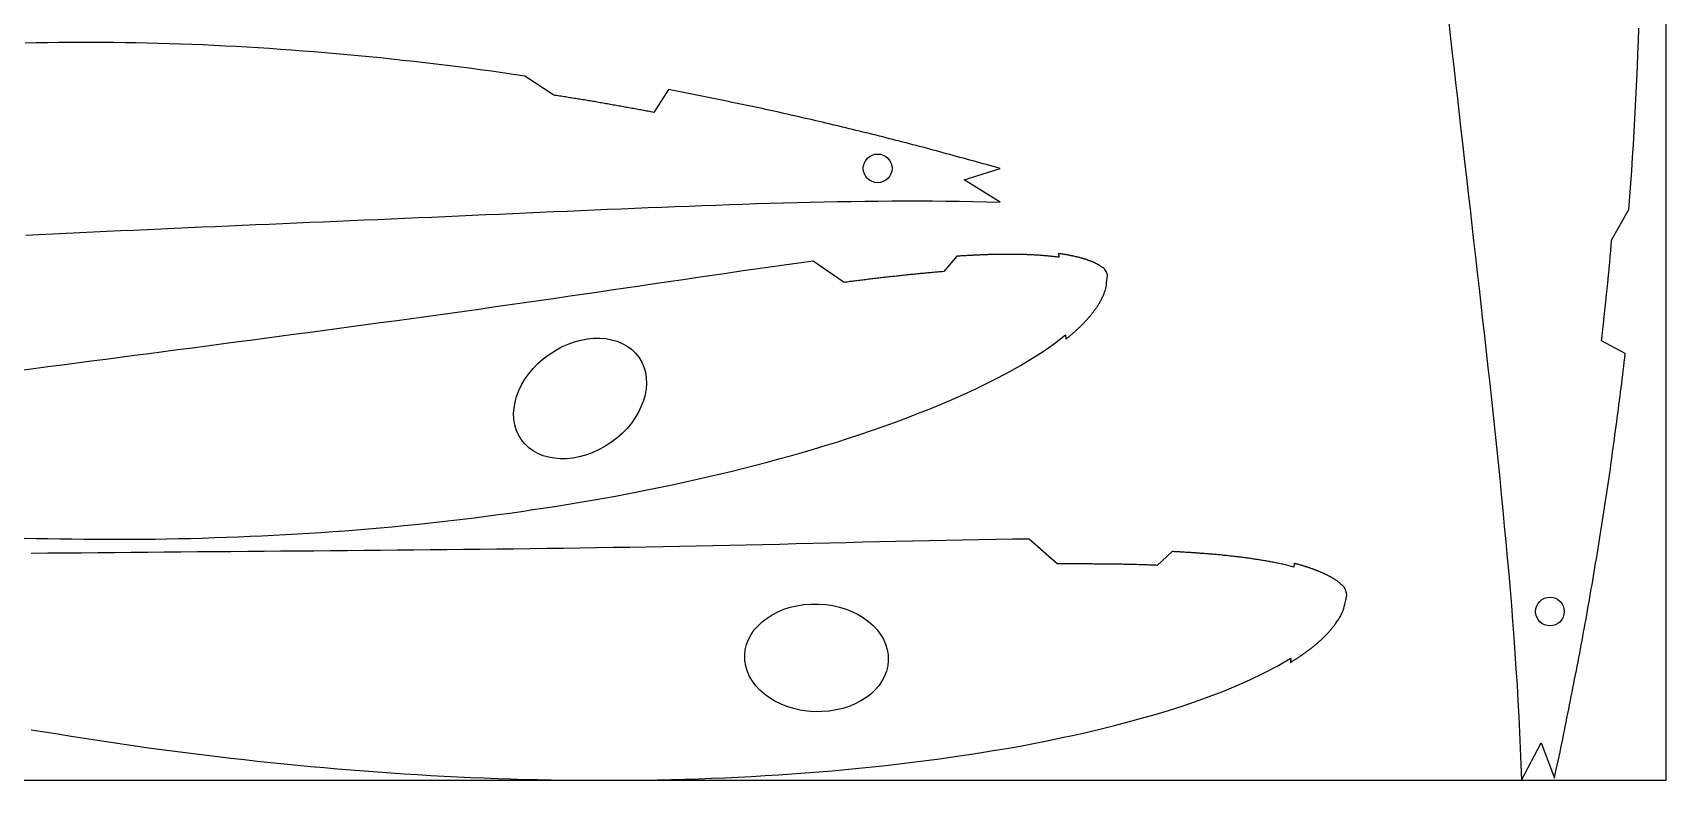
# Model space of a CAD drawing. Header units: metres. Extents: x 0 to 910, y 0 to 524.
# Drawn here: x 455 to 910, y 0 to 208.3 of the extents above; entities that cross this region are included whole.
import ezdxf

# ---------------------------------------------------------------- set-up
doc = ezdxf.new("R2010")
doc.units = ezdxf.units.M

msp = doc.modelspace()

# ---------------------------------------------------------------- linework, layer by layer
msp.add_lwpolyline([(0, 0), (910, 0), (910, 523.97), (0, 523.97)], close=True)
for points in [[(849.29, 212.02), (849.79, 207.6), (850.29, 203.19), (850.79, 198.78), (851.3, 194.37), (851.8, 189.96), (852.3, 185.55), (852.81, 181.14), (853.31, 176.72), (853.82, 172.31), (854.32, 167.9), (854.83, 163.49), (855.33, 159.08), (855.83, 154.67), (856.34, 150.26), (856.84, 145.84), (857.34, 141.43), (857.84, 137.02), (858.34, 132.61), (858.84, 128.2), (859.33, 123.79), (859.82, 119.37), (860.31, 114.96), (860.8, 110.55), (861.27, 106.13), (861.74, 101.72), (862.21, 97.31), (862.68, 92.89), (863.14, 88.48), (863.59, 84.06), (864.02, 79.65), (864.46, 75.23), (864.88, 70.81), (865.3, 66.4), (865.7, 61.98), (866.09, 57.56), (866.47, 53.14), (866.84, 48.72), (867.19, 44.3), (867.52, 39.87), (867.84, 35.45), (868.13, 31.02), (868.41, 26.59), (868.68, 22.17), (868.92, 17.74), (869.13, 13.3), (869.32, 8.87), (869.49, 4.44), (869.63, 0), (875.15, 10.41), (875.15, 10.41), (878.82, 0.64), (879.07, 1.84), (879.33, 3.04), (879.59, 4.24), (879.85, 5.44), (880.12, 6.64), (880.39, 7.83), (880.65, 9.03), (880.9, 10.23), (881.15, 11.43), (881.39, 12.63), (881.63, 13.82), (881.86, 15.02), (882.1, 16.22), (882.33, 17.41), (882.57, 18.61), (882.81, 19.81), (883.04, 21), (883.28, 22.2), (883.51, 23.4), (883.75, 24.59), (883.98, 25.79), (884.22, 26.99), (884.46, 28.19), (884.71, 29.38), (884.95, 30.58), (885.19, 31.78), (885.42, 32.97), (885.65, 34.17), (885.88, 35.37), (886.1, 36.56), (886.31, 37.76), (886.53, 38.95), (886.75, 40.15), (886.97, 41.34), (887.19, 42.54), (887.41, 43.74), (887.63, 44.93), (887.84, 46.13), (888.05, 47.32), (888.26, 48.52), (888.47, 49.71), (888.68, 50.91), (888.89, 52.1), (889.09, 53.3), (889.3, 54.49), (889.5, 55.69), (889.7, 56.88), (889.91, 58.07), (890.11, 59.27), (890.31, 60.46), (890.51, 61.66), (890.71, 62.85), (890.91, 64.05), (891.1, 65.24), (891.3, 66.43), (891.49, 67.63), (891.68, 68.82), (891.87, 70.02), (892.06, 71.21), (892.24, 72.4), (892.43, 73.6), (892.62, 74.79), (892.8, 75.98), (892.98, 77.18), (893.17, 78.37), (893.35, 79.56), (893.53, 80.75), (893.72, 81.95), (893.9, 83.14), (894.08, 84.33), (894.25, 85.53), (894.42, 86.72), (894.58, 87.91), (894.74, 89.1), (894.9, 90.29), (895.05, 91.48), (895.21, 92.68), (895.37, 93.87), (895.53, 95.06), (895.7, 96.25), (895.86, 97.44), (896.02, 98.63), (896.18, 99.83), (896.34, 101.02), (896.49, 102.21), (896.65, 103.4), (896.8, 104.59), (896.96, 105.78), (897.12, 106.97), (897.27, 108.16), (897.43, 109.36), (897.58, 110.55), (897.73, 111.74), (897.88, 112.93), (898.02, 114.12), (898.16, 115.31), (898.3, 116.5), (898.44, 117.69), (898.58, 118.88), (891.96, 122.47), (892.01, 122.87), (892.06, 123.28), (892.1, 123.69), (892.15, 124.1), (892.2, 124.51), (892.24, 124.92), (892.29, 125.32), (892.33, 125.73), (892.37, 126.14), (892.42, 126.55), (892.46, 126.96), (892.51, 127.36), (892.55, 127.77), (892.59, 128.18), (892.63, 128.59), (892.68, 129), (892.72, 129.4), (892.76, 129.81), (892.81, 130.22), (892.85, 130.63), (892.89, 131.04), (892.94, 131.45), (892.98, 131.85), (893.02, 132.26), (893.07, 132.67), (893.11, 133.08), (893.16, 133.49), (893.2, 133.89), (893.24, 134.3), (893.29, 134.71), (893.33, 135.12), (893.38, 135.53), (893.42, 135.93), (893.46, 136.34), (893.51, 136.75), (893.55, 137.16), (893.59, 137.57), (893.63, 137.97), (893.68, 138.38), (893.72, 138.79), (893.76, 139.2), (893.8, 139.61), (893.84, 140.01), (893.88, 140.42), (893.92, 140.83), (893.96, 141.24), (894, 141.65), (894.04, 142.05), (894.08, 142.46), (894.11, 142.87), (894.15, 143.28), (894.19, 143.68), (894.22, 144.09), (894.26, 144.5), (894.29, 144.91), (894.33, 145.31), (894.36, 145.72), (894.4, 146.13), (894.43, 146.54), (894.47, 146.94), (894.5, 147.35), (894.54, 147.76), (894.58, 148.17), (894.61, 148.57), (894.65, 148.98), (894.68, 149.39), (894.72, 149.8), (894.76, 150.2), (894.8, 150.61), (899.54, 159.04), (899.83, 162.65), (900.1, 166.26), (900.36, 169.87), (900.62, 173.48), (900.85, 177.09), (901.05, 180.7), (901.25, 184.3), (901.44, 187.9), (901.63, 191.51), (901.81, 195.11), (901.96, 198.71), (902.11, 202.32), (902.25, 205.92), (902.36, 209.52)], [(453.06, 151.86), (456.82, 152.04), (460.59, 152.23), (464.36, 152.41), (468.13, 152.59), (471.9, 152.77), (475.67, 152.95), (479.44, 153.12), (483.21, 153.29), (486.98, 153.46), (490.75, 153.63), (494.52, 153.8), (498.29, 153.97), (502.05, 154.14), (505.82, 154.3), (509.59, 154.46), (513.36, 154.63), (517.13, 154.79), (520.9, 154.96), (524.67, 155.12), (528.44, 155.28), (532.21, 155.44), (535.98, 155.61), (539.75, 155.77), (543.51, 155.93), (547.28, 156.1), (551.05, 156.26), (554.82, 156.43), (558.59, 156.59), (562.36, 156.76), (566.13, 156.92), (569.9, 157.09), (573.67, 157.25), (577.44, 157.42), (581.21, 157.58), (584.98, 157.75), (588.74, 157.92), (592.51, 158.08), (596.28, 158.25), (600.05, 158.41), (603.82, 158.58), (607.59, 158.74), (611.36, 158.9), (615.13, 159.07), (618.9, 159.23), (622.67, 159.38), (626.44, 159.53), (630.2, 159.69), (633.97, 159.84), (637.74, 159.98), (641.51, 160.12), (645.28, 160.26), (649.05, 160.39), (652.82, 160.52), (656.59, 160.64), (660.36, 160.75), (664.13, 160.86), (667.9, 160.96), (671.66, 161.05), (675.43, 161.14), (679.2, 161.21), (682.97, 161.27), (686.74, 161.33), (690.51, 161.37), (694.28, 161.39), (698.05, 161.41), (701.82, 161.41), (705.59, 161.39), (709.36, 161.36), (713.13, 161.31), (716.89, 161.24), (720.66, 161.15), (724.43, 161.04), (714.43, 167.25), (714.43, 167.25), (724.43, 170.46), (723.5, 170.73), (722.57, 171), (721.63, 171.26), (720.7, 171.52), (719.77, 171.77), (718.83, 172.02), (717.9, 172.28), (716.97, 172.53), (716.03, 172.78), (715.1, 173.04), (714.17, 173.29), (713.23, 173.54), (712.3, 173.79), (711.37, 174.04), (710.43, 174.29), (709.5, 174.55), (708.57, 174.8), (707.64, 175.06), (706.7, 175.32), (705.77, 175.58), (704.84, 175.83), (703.9, 176.09), (702.97, 176.34), (702.04, 176.59), (701.1, 176.83), (700.17, 177.07), (699.24, 177.31), (698.3, 177.54), (697.37, 177.78), (696.44, 178.02), (695.5, 178.26), (694.57, 178.5), (693.64, 178.74), (692.7, 178.98), (691.77, 179.21), (690.84, 179.45), (689.9, 179.68), (688.97, 179.91), (688.04, 180.14), (687.11, 180.37), (686.17, 180.6), (685.24, 180.83), (684.31, 181.06), (683.37, 181.28), (682.44, 181.51), (681.51, 181.74), (680.57, 181.96), (679.64, 182.19), (678.71, 182.41), (677.77, 182.63), (676.84, 182.86), (675.91, 183.08), (674.97, 183.3), (674.04, 183.52), (673.11, 183.73), (672.17, 183.95), (671.24, 184.17), (670.31, 184.38), (669.37, 184.59), (668.44, 184.81), (667.51, 185.02), (666.58, 185.23), (665.64, 185.44), (664.71, 185.65), (663.78, 185.87), (662.84, 186.08), (661.91, 186.29), (660.98, 186.5), (660.04, 186.7), (659.11, 186.91), (658.18, 187.11), (657.24, 187.32), (656.31, 187.51), (655.38, 187.7), (654.44, 187.89), (653.51, 188.08), (652.58, 188.27), (651.64, 188.46), (650.71, 188.66), (649.78, 188.85), (648.84, 189.05), (647.91, 189.24), (646.98, 189.44), (646.05, 189.63), (645.11, 189.82), (644.18, 190.01), (643.25, 190.19), (642.31, 190.38), (641.38, 190.57), (640.45, 190.76), (639.51, 190.95), (638.58, 191.14), (637.65, 191.33), (636.71, 191.52), (635.78, 191.7), (634.85, 191.88), (633.91, 192.06), (632.98, 192.24), (632.05, 192.41), (628.01, 186.06), (627.6, 186.14), (627.2, 186.21), (626.8, 186.29), (626.39, 186.37), (625.99, 186.44), (625.58, 186.52), (625.18, 186.6), (624.77, 186.67), (624.37, 186.75), (623.97, 186.82), (623.56, 186.9), (623.16, 186.97), (622.75, 187.04), (622.35, 187.11), (621.95, 187.19), (621.54, 187.26), (621.14, 187.33), (620.73, 187.4), (620.33, 187.47), (619.93, 187.54), (619.52, 187.61), (619.12, 187.68), (618.71, 187.76), (618.31, 187.83), (617.91, 187.9), (617.5, 187.97), (617.1, 188.05), (616.69, 188.12), (616.29, 188.19), (615.89, 188.26), (615.48, 188.33), (615.08, 188.41), (614.67, 188.48), (614.27, 188.55), (613.87, 188.62), (613.46, 188.69), (613.06, 188.77), (612.65, 188.84), (612.25, 188.91), (611.85, 188.98), (611.44, 189.05), (611.04, 189.12), (610.63, 189.19), (610.23, 189.26), (609.83, 189.32), (609.42, 189.39), (609.02, 189.46), (608.61, 189.52), (608.21, 189.59), (607.81, 189.65), (607.4, 189.72), (607, 189.78), (606.59, 189.85), (606.19, 189.91), (605.78, 189.97), (605.38, 190.04), (604.98, 190.1), (604.57, 190.16), (604.17, 190.23), (603.76, 190.29), (603.36, 190.36), (602.96, 190.42), (602.55, 190.49), (602.15, 190.55), (601.74, 190.62), (601.34, 190.68), (600.94, 190.75), (600.53, 190.81), (600.13, 190.88), (592.05, 196.18), (588.96, 196.63), (585.86, 197.08), (582.77, 197.51), (579.68, 197.94), (576.59, 198.34), (573.5, 198.72), (570.41, 199.1), (567.31, 199.49), (564.22, 199.86), (561.13, 200.21), (558.04, 200.56), (554.95, 200.9), (551.86, 201.22), (548.76, 201.52), (545.67, 201.81), (542.58, 202.1), (539.49, 202.39), (536.4, 202.66), (533.31, 202.91), (530.21, 203.16), (527.12, 203.4), (524.03, 203.62), (520.94, 203.83), (517.85, 204.04), (514.75, 204.22), (511.66, 204.38), (508.57, 204.55), (505.48, 204.71), (502.39, 204.84), (499.3, 204.96), (496.2, 205.09), (493.11, 205.19), (490.02, 205.27), (486.93, 205.35), (483.84, 205.41), (480.75, 205.47), (477.65, 205.51), (474.56, 205.54), (471.47, 205.54), (468.38, 205.54), (465.29, 205.54), (462.2, 205.51), (459.1, 205.46), (456.01, 205.41), (452.92, 205.33)], [(452.61, 67.49), (455.93, 67.41), (459.25, 67.33), (462.57, 67.27), (465.89, 67.24), (469.2, 67.21), (472.52, 67.18), (475.84, 67.17), (479.15, 67.16), (482.47, 67.17), (485.78, 67.19), (489.09, 67.22), (492.4, 67.27), (495.71, 67.33), (499.02, 67.4), (502.33, 67.49), (505.63, 67.6), (508.94, 67.71), (512.24, 67.82), (515.54, 67.97), (518.84, 68.12), (522.15, 68.27), (525.44, 68.44), (528.74, 68.64), (532.04, 68.85), (535.33, 69.06), (538.63, 69.29), (541.92, 69.53), (545.22, 69.78), (548.5, 70.07), (551.79, 70.36), (555.08, 70.64), (558.37, 70.95), (561.66, 71.29), (564.94, 71.63), (568.22, 71.99), (571.5, 72.38), (574.79, 72.76), (578.07, 73.15), (581.34, 73.58), (584.62, 74.02), (587.89, 74.46), (591.17, 74.92), (594.44, 75.4), (597.71, 75.88), (600.98, 76.39), (604.25, 76.92), (607.52, 77.45), (610.79, 78.02), (614.05, 78.61), (617.31, 79.2), (620.57, 79.8), (623.83, 80.45), (627.09, 81.11), (630.35, 81.76), (633.6, 82.44), (636.85, 83.15), (640.1, 83.87), (643.35, 84.62), (646.6, 85.38), (649.85, 86.16), (653.09, 86.97), (656.33, 87.81), (659.57, 88.66), (662.81, 89.52), (666.05, 90.41), (669.28, 91.34), (672.51, 92.28), (675.75, 93.24), (678.97, 94.24), (682.2, 95.28), (685.42, 96.35), (688.64, 97.44), (691.85, 98.55), (695.07, 99.7), (698.28, 100.89), (701.48, 102.14), (704.69, 103.42), (707.89, 104.72), (711.08, 106.09), (714.27, 107.5), (717.46, 108.98), (720.64, 110.51), (723.81, 112.12), (726.98, 113.81), (730.14, 115.59), (733.29, 117.47), (736.43, 119.49), (739.55, 121.69), (742.65, 124.09), (742.76, 122.89), (742.88, 122.99), (743, 123.09), (743.13, 123.19), (743.25, 123.29), (743.38, 123.39), (743.5, 123.5), (743.62, 123.6), (743.75, 123.7), (743.87, 123.8), (743.99, 123.91), (744.12, 124.01), (744.24, 124.11), (744.37, 124.22), (744.49, 124.33), (744.61, 124.43), (744.74, 124.54), (744.86, 124.65), (744.98, 124.76), (745.1, 124.87), (745.23, 124.98), (745.35, 125.09), (745.47, 125.2), (745.6, 125.32), (745.72, 125.43), (745.84, 125.55), (745.96, 125.66), (746.09, 125.78), (746.21, 125.89), (746.33, 126.01), (746.45, 126.13), (746.58, 126.24), (746.7, 126.36), (746.82, 126.48), (746.94, 126.6), (747.07, 126.72), (747.19, 126.84), (747.31, 126.96), (747.43, 127.08), (747.55, 127.2), (747.68, 127.33), (747.8, 127.45), (747.92, 127.58), (748.04, 127.71), (748.16, 127.84), (748.28, 127.97), (748.4, 128.1), (748.52, 128.23), (748.65, 128.36), (748.77, 128.5), (748.89, 128.63), (749.01, 128.77), (749.13, 128.91), (749.25, 129.05), (749.37, 129.19), (749.49, 129.33), (749.61, 129.47), (749.73, 129.62), (749.85, 129.76), (749.97, 129.91), (750.09, 130.06), (750.21, 130.22), (750.33, 130.37), (750.45, 130.53), (750.57, 130.68), (750.68, 130.84), (750.8, 131), (750.92, 131.17), (751.04, 131.33), (751.16, 131.5), (751.28, 131.67), (751.39, 131.84), (751.51, 132.02), (751.63, 132.2), (751.74, 132.38), (751.86, 132.56), (751.98, 132.75), (752.09, 132.95), (752.21, 133.15), (752.32, 133.35), (752.44, 133.57), (752.55, 133.78), (752.66, 134), (752.78, 134.23), (752.89, 134.45), (753, 134.68), (753.11, 134.91), (753.23, 135.14), (753.34, 135.38), (753.45, 135.65), (753.56, 135.94), (753.66, 136.26), (753.76, 136.61), (753.86, 137.02), (753.95, 137.47), (754.04, 137.98), (754.12, 138.56), (754.2, 139.21), (754.27, 139.93), (754.33, 140.74), (754.33, 140.74), (754.15, 141.29), (753.98, 141.72), (753.82, 142.06), (753.66, 142.32), (753.51, 142.51), (753.37, 142.64), (753.23, 142.74), (753.09, 142.82), (752.95, 142.9), (752.81, 142.97), (752.67, 143.06), (752.53, 143.16), (752.38, 143.26), (752.24, 143.36), (752.1, 143.46), (751.96, 143.55), (751.82, 143.63), (751.68, 143.71), (751.54, 143.78), (751.4, 143.85), (751.26, 143.92), (751.13, 143.99), (750.99, 144.06), (750.85, 144.12), (750.71, 144.19), (750.57, 144.25), (750.43, 144.31), (750.3, 144.37), (750.16, 144.43), (750.02, 144.49), (749.88, 144.54), (749.75, 144.6), (749.61, 144.65), (749.47, 144.7), (749.34, 144.75), (749.2, 144.8), (749.06, 144.85), (748.92, 144.9), (748.79, 144.94), (748.65, 144.99), (748.51, 145.04), (748.38, 145.08), (748.24, 145.13), (748.1, 145.17), (747.97, 145.21), (747.83, 145.25), (747.7, 145.29), (747.56, 145.33), (747.42, 145.37), (747.29, 145.41), (747.15, 145.45), (747.02, 145.49), (746.88, 145.53), (746.74, 145.56), (746.61, 145.6), (746.47, 145.63), (746.34, 145.67), (746.2, 145.7), (746.06, 145.74), (745.93, 145.77), (745.79, 145.8), (745.66, 145.83), (745.52, 145.86), (745.39, 145.89), (745.25, 145.92), (745.12, 145.95), (744.98, 145.98), (744.85, 146.01), (744.71, 146.04), (744.58, 146.07), (744.44, 146.1), (744.31, 146.13), (744.17, 146.15), (744.04, 146.18), (743.9, 146.21), (743.77, 146.24), (743.63, 146.26), (743.5, 146.29), (743.36, 146.31), (743.23, 146.34), (743.09, 146.36), (742.96, 146.38), (742.82, 146.41), (742.69, 146.43), (742.55, 146.45), (742.42, 146.47), (742.28, 146.5), (742.15, 146.52), (742.01, 146.54), (741.88, 146.56), (741.75, 146.58), (741.61, 146.6), (741.48, 146.62), (741.34, 146.64), (741.21, 146.66), (741.07, 146.68), (740.94, 146.69), (740.81, 146.71), (740.67, 146.73), (740.76, 145.71), (740.47, 145.75), (740.18, 145.79), (739.89, 145.82), (739.6, 145.86), (739.31, 145.89), (739.03, 145.93), (738.74, 145.96), (738.45, 145.99), (738.16, 146.02), (737.87, 146.05), (737.58, 146.07), (737.29, 146.1), (737, 146.13), (736.72, 146.15), (736.43, 146.17), (736.14, 146.19), (735.85, 146.21), (735.56, 146.24), (735.28, 146.25), (734.99, 146.27), (734.7, 146.29), (734.41, 146.31), (734.13, 146.33), (733.84, 146.34), (733.55, 146.36), (733.26, 146.37), (732.98, 146.39), (732.69, 146.4), (732.4, 146.41), (732.12, 146.42), (731.83, 146.43), (731.54, 146.44), (731.26, 146.45), (730.97, 146.46), (730.68, 146.47), (730.39, 146.47), (730.11, 146.48), (729.82, 146.49), (729.53, 146.49), (729.25, 146.5), (728.96, 146.5), (728.68, 146.51), (728.39, 146.51), (728.1, 146.51), (727.82, 146.52), (727.53, 146.52), (727.24, 146.52), (726.96, 146.52), (726.67, 146.52), (726.39, 146.52), (726.1, 146.52), (725.81, 146.52), (725.53, 146.52), (725.24, 146.51), (724.96, 146.51), (724.67, 146.51), (724.38, 146.5), (724.1, 146.5), (723.81, 146.49), (723.53, 146.49), (723.24, 146.48), (722.96, 146.47), (722.67, 146.47), (722.39, 146.46), (722.1, 146.45), (721.81, 146.44), (721.53, 146.44), (721.24, 146.43), (720.96, 146.42), (720.67, 146.41), (720.39, 146.4), (720.1, 146.39), (719.82, 146.38), (719.53, 146.36), (719.25, 146.35), (718.96, 146.34), (718.68, 146.33), (718.39, 146.32), (718.11, 146.3), (717.82, 146.29), (717.54, 146.28), (717.25, 146.26), (716.97, 146.25), (716.68, 146.24), (716.4, 146.22), (716.11, 146.21), (715.83, 146.19), (715.54, 146.18), (715.26, 146.16), (714.97, 146.15), (714.69, 146.13), (714.41, 146.12), (714.12, 146.1), (713.84, 146.08), (713.55, 146.06), (713.27, 146.05), (712.98, 146.03), (712.7, 146.01), (712.41, 145.99), (708.73, 141.71), (708.33, 141.67), (707.93, 141.64), (707.52, 141.61), (707.12, 141.58), (706.72, 141.54), (706.32, 141.51), (705.91, 141.47), (705.51, 141.44), (705.11, 141.41), (704.71, 141.37), (704.3, 141.33), (703.9, 141.3), (703.5, 141.26), (703.1, 141.22), (702.69, 141.19), (702.29, 141.15), (701.89, 141.11), (701.49, 141.07), (701.09, 141.03), (700.68, 140.99), (700.28, 140.95), (699.88, 140.91), (699.48, 140.87), (699.08, 140.83), (698.67, 140.78), (698.27, 140.74), (697.87, 140.7), (697.47, 140.66), (697.07, 140.61), (696.66, 140.57), (696.26, 140.53), (695.86, 140.48), (695.46, 140.44), (695.06, 140.39), (694.66, 140.35), (694.25, 140.31), (693.85, 140.26), (693.45, 140.22), (693.05, 140.17), (692.65, 140.13), (692.25, 140.08), (691.84, 140.03), (691.44, 139.99), (691.04, 139.94), (690.64, 139.89), (690.24, 139.85), (689.84, 139.8), (689.44, 139.75), (689.03, 139.71), (688.63, 139.66), (688.23, 139.61), (687.83, 139.56), (687.43, 139.51), (687.03, 139.46), (686.63, 139.41), (686.22, 139.37), (685.82, 139.32), (685.42, 139.27), (685.02, 139.22), (684.62, 139.17), (684.22, 139.12), (683.82, 139.07), (683.42, 139.02), (683.02, 138.97), (682.61, 138.92), (682.21, 138.87), (681.81, 138.81), (681.41, 138.76), (681.01, 138.71), (672.38, 144.63), (668.36, 144.08), (664.34, 143.52), (660.32, 142.96), (656.3, 142.38), (652.28, 141.8), (648.26, 141.22), (644.24, 140.63), (640.22, 140.04), (636.2, 139.45), (632.18, 138.86), (628.16, 138.27), (624.14, 137.68), (620.13, 137.09), (616.11, 136.5), (612.09, 135.91), (608.07, 135.32), (604.05, 134.74), (600.03, 134.16), (596.01, 133.58), (591.99, 133.01), (587.97, 132.43), (583.95, 131.86), (579.93, 131.29), (575.91, 130.73), (571.89, 130.17), (567.87, 129.61), (563.84, 129.05), (559.82, 128.5), (555.8, 127.95), (551.78, 127.4), (547.76, 126.85), (543.73, 126.31), (539.71, 125.77), (535.69, 125.23), (531.66, 124.69), (527.64, 124.16), (523.62, 123.62), (519.59, 123.09), (515.57, 122.55), (511.55, 122.02), (507.52, 121.49), (503.5, 120.96), (499.47, 120.43), (495.45, 119.9), (491.42, 119.38), (487.4, 118.85), (483.38, 118.32), (479.35, 117.79), (475.33, 117.26), (471.3, 116.74), (467.28, 116.21), (463.26, 115.68), (459.23, 115.15), (455.21, 114.62), (451.18, 114.09)], [(454.57, 14.11), (458.27, 13.5), (461.98, 12.91), (465.68, 12.31), (469.39, 11.72), (473.09, 11.15), (476.8, 10.59), (480.5, 10.05), (484.21, 9.51), (487.92, 9), (491.62, 8.52), (495.33, 8.03), (499.04, 7.55), (502.75, 7.08), (506.46, 6.63), (510.17, 6.19), (513.88, 5.76), (517.59, 5.35), (521.3, 4.96), (525.01, 4.58), (528.72, 4.2), (532.43, 3.87), (536.15, 3.54), (539.86, 3.21), (543.57, 2.9), (547.29, 2.62), (551, 2.33), (554.72, 2.06), (558.43, 1.81), (562.15, 1.59), (565.87, 1.37), (569.59, 1.17), (573.3, 0.98), (577.02, 0.8), (580.74, 0.65), (584.46, 0.53), (588.18, 0.39), (591.9, 0.27), (595.62, 0.19), (599.35, 0.12), (603.07, 0.06), (606.79, 0.04), (610.52, 0.02), (614.24, 0), (617.97, 0.01), (621.69, 0.05), (625.42, 0.09), (629.14, 0.15), (632.87, 0.23), (636.6, 0.32), (640.33, 0.43), (644.06, 0.57), (647.79, 0.72), (651.52, 0.89), (655.25, 1.1), (658.98, 1.31), (662.72, 1.53), (666.45, 1.8), (670.18, 2.08), (673.92, 2.36), (677.65, 2.67), (681.39, 3.01), (685.13, 3.36), (688.87, 3.75), (692.6, 4.16), (696.34, 4.58), (700.08, 5.02), (703.83, 5.51), (707.57, 6.02), (711.31, 6.54), (715.05, 7.08), (718.8, 7.67), (722.55, 8.28), (726.29, 8.9), (730.04, 9.56), (733.79, 10.28), (737.54, 11.04), (741.29, 11.8), (745.05, 12.6), (748.8, 13.45), (752.55, 14.32), (756.31, 15.27), (760.07, 16.26), (763.83, 17.28), (767.59, 18.36), (771.36, 19.49), (775.13, 20.7), (778.89, 21.97), (782.67, 23.33), (786.44, 24.78), (790.22, 26.32), (794, 27.99), (797.79, 29.81), (801.59, 31.82), (805.39, 34.06), (805.35, 32.86), (805.5, 32.96), (805.66, 33.05), (805.81, 33.15), (805.97, 33.25), (806.12, 33.34), (806.28, 33.44), (806.43, 33.54), (806.59, 33.64), (806.74, 33.74), (806.9, 33.84), (807.05, 33.94), (807.21, 34.04), (807.37, 34.14), (807.52, 34.24), (807.68, 34.35), (807.83, 34.45), (807.99, 34.55), (808.14, 34.66), (808.3, 34.77), (808.45, 34.88), (808.61, 34.99), (808.76, 35.1), (808.92, 35.21), (809.08, 35.32), (809.23, 35.43), (809.39, 35.55), (809.54, 35.66), (809.7, 35.78), (809.85, 35.89), (810.01, 36.01), (810.17, 36.12), (810.32, 36.24), (810.48, 36.36), (810.63, 36.47), (810.79, 36.59), (810.95, 36.71), (811.1, 36.83), (811.26, 36.95), (811.41, 37.07), (811.57, 37.2), (811.73, 37.32), (811.88, 37.45), (812.04, 37.58), (812.19, 37.71), (812.35, 37.84), (812.51, 37.97), (812.66, 38.1), (812.82, 38.24), (812.98, 38.37), (813.13, 38.51), (813.29, 38.65), (813.45, 38.79), (813.6, 38.93), (813.76, 39.07), (813.92, 39.21), (814.07, 39.36), (814.23, 39.51), (814.39, 39.66), (814.54, 39.81), (814.7, 39.96), (814.86, 40.12), (815.02, 40.28), (815.17, 40.44), (815.33, 40.6), (815.49, 40.76), (815.65, 40.93), (815.8, 41.1), (815.96, 41.27), (816.12, 41.45), (816.28, 41.62), (816.43, 41.8), (816.59, 41.98), (816.75, 42.17), (816.91, 42.36), (817.07, 42.56), (817.23, 42.76), (817.39, 42.96), (817.54, 43.17), (817.7, 43.39), (817.86, 43.62), (818.02, 43.85), (818.18, 44.08), (818.34, 44.32), (818.5, 44.56), (818.66, 44.8), (818.82, 45.05), (818.98, 45.3), (819.15, 45.56), (819.31, 45.85), (819.47, 46.16), (819.63, 46.51), (819.8, 46.9), (819.97, 47.35), (820.14, 47.85), (820.31, 48.42), (820.48, 49.07), (820.66, 49.8), (820.84, 50.61), (821.02, 51.53), (821.02, 51.54), (820.89, 52.18), (820.76, 52.71), (820.62, 53.14), (820.48, 53.47), (820.34, 53.73), (820.2, 53.94), (820.05, 54.09), (819.9, 54.22), (819.76, 54.33), (819.61, 54.44), (819.46, 54.56), (819.31, 54.69), (819.17, 54.82), (819.02, 54.95), (818.87, 55.08), (818.72, 55.21), (818.58, 55.33), (818.43, 55.44), (818.28, 55.55), (818.13, 55.65), (817.98, 55.75), (817.84, 55.85), (817.69, 55.94), (817.54, 56.04), (817.39, 56.13), (817.24, 56.22), (817.09, 56.31), (816.94, 56.4), (816.8, 56.49), (816.65, 56.57), (816.5, 56.66), (816.35, 56.74), (816.2, 56.82), (816.05, 56.9), (815.9, 56.97), (815.75, 57.05), (815.6, 57.13), (815.45, 57.2), (815.31, 57.27), (815.16, 57.35), (815.01, 57.42), (814.86, 57.49), (814.71, 57.56), (814.56, 57.63), (814.41, 57.7), (814.26, 57.76), (814.11, 57.83), (813.96, 57.89), (813.81, 57.96), (813.66, 58.02), (813.51, 58.08), (813.36, 58.15), (813.21, 58.21), (813.06, 58.27), (812.91, 58.33), (812.76, 58.39), (812.61, 58.45), (812.46, 58.5), (812.32, 58.56), (812.17, 58.62), (812.02, 58.67), (811.87, 58.73), (811.72, 58.78), (811.57, 58.84), (811.42, 58.89), (811.27, 58.94), (811.12, 59), (810.97, 59.05), (810.82, 59.1), (810.67, 59.15), (810.52, 59.2), (810.37, 59.25), (810.22, 59.3), (810.07, 59.35), (809.92, 59.4), (809.77, 59.45), (809.62, 59.5), (809.47, 59.55), (809.32, 59.6), (809.17, 59.64), (809.02, 59.69), (808.87, 59.74), (808.72, 59.78), (808.57, 59.82), (808.42, 59.87), (808.27, 59.91), (808.11, 59.95), (807.96, 60), (807.81, 60.04), (807.66, 60.08), (807.51, 60.12), (807.36, 60.17), (807.21, 60.21), (807.06, 60.25), (806.91, 60.29), (806.76, 60.33), (806.61, 60.37), (806.46, 60.41), (806.31, 60.45), (806.28, 59.42), (805.93, 59.51), (805.59, 59.6), (805.25, 59.68), (804.91, 59.77), (804.57, 59.85), (804.23, 59.93), (803.89, 60.01), (803.55, 60.09), (803.21, 60.17), (802.87, 60.24), (802.53, 60.32), (802.19, 60.39), (801.84, 60.46), (801.5, 60.53), (801.16, 60.59), (800.82, 60.66), (800.48, 60.73), (800.14, 60.79), (799.8, 60.86), (799.45, 60.92), (799.11, 60.98), (798.77, 61.05), (798.43, 61.11), (798.09, 61.17), (797.75, 61.22), (797.41, 61.28), (797.06, 61.34), (796.72, 61.39), (796.38, 61.45), (796.04, 61.5), (795.7, 61.55), (795.35, 61.6), (795.01, 61.65), (794.67, 61.71), (794.33, 61.75), (793.99, 61.8), (793.65, 61.85), (793.3, 61.9), (792.96, 61.95), (792.62, 61.99), (792.28, 62.04), (791.94, 62.08), (791.59, 62.13), (791.25, 62.17), (790.91, 62.22), (790.57, 62.26), (790.22, 62.3), (789.88, 62.34), (789.54, 62.38), (789.2, 62.42), (788.86, 62.46), (788.51, 62.49), (788.17, 62.53), (787.83, 62.57), (787.49, 62.6), (787.14, 62.64), (786.8, 62.67), (786.46, 62.7), (786.12, 62.74), (785.77, 62.77), (785.43, 62.8), (785.09, 62.83), (784.75, 62.87), (784.4, 62.9), (784.06, 62.93), (783.72, 62.96), (783.38, 62.99), (783.03, 63.01), (782.69, 63.04), (782.35, 63.07), (782, 63.1), (781.66, 63.13), (781.32, 63.15), (780.98, 63.18), (780.63, 63.2), (780.29, 63.23), (779.95, 63.26), (779.61, 63.28), (779.26, 63.31), (778.92, 63.33), (778.58, 63.36), (778.23, 63.38), (777.89, 63.4), (777.55, 63.43), (777.21, 63.45), (776.86, 63.47), (776.52, 63.49), (776.18, 63.51), (775.83, 63.53), (775.49, 63.55), (775.15, 63.57), (774.81, 63.59), (774.46, 63.61), (774.12, 63.63), (773.78, 63.65), (773.43, 63.66), (773.09, 63.68), (772.75, 63.7), (772.4, 63.71), (768.23, 59.89), (767.82, 59.91), (767.42, 59.92), (767.02, 59.94), (766.61, 59.95), (766.21, 59.97), (765.81, 59.98), (765.4, 59.99), (765, 60.01), (764.59, 60.02), (764.19, 60.03), (763.79, 60.05), (763.38, 60.06), (762.98, 60.07), (762.57, 60.08), (762.17, 60.09), (761.77, 60.1), (761.36, 60.11), (760.96, 60.12), (760.55, 60.13), (760.15, 60.14), (759.75, 60.14), (759.34, 60.15), (758.94, 60.16), (758.53, 60.17), (758.13, 60.17), (757.73, 60.18), (757.32, 60.19), (756.92, 60.19), (756.51, 60.2), (756.11, 60.2), (755.71, 60.21), (755.3, 60.21), (754.9, 60.22), (754.49, 60.22), (754.09, 60.23), (753.69, 60.23), (753.28, 60.24), (752.88, 60.24), (752.47, 60.25), (752.07, 60.25), (751.66, 60.25), (751.26, 60.26), (750.86, 60.26), (750.45, 60.26), (750.05, 60.27), (749.64, 60.27), (749.24, 60.27), (748.84, 60.27), (748.43, 60.27), (748.03, 60.28), (747.62, 60.28), (747.22, 60.28), (746.81, 60.28), (746.41, 60.28), (746.01, 60.28), (745.6, 60.28), (745.2, 60.28), (744.79, 60.28), (744.39, 60.28), (743.98, 60.28), (743.58, 60.28), (743.18, 60.28), (742.77, 60.28), (742.37, 60.28), (741.96, 60.28), (741.56, 60.28), (741.15, 60.28), (740.75, 60.28), (740.35, 60.27), (732.5, 67.22), (727.87, 67.15), (723.24, 67.09), (718.61, 67.01), (713.98, 66.92), (709.34, 66.83), (704.71, 66.73), (700.08, 66.62), (695.45, 66.52), (690.81, 66.41), (686.18, 66.3), (681.55, 66.18), (676.91, 66.07), (672.28, 65.96), (667.65, 65.85), (663.01, 65.74), (658.38, 65.64), (653.75, 65.54), (649.12, 65.44), (644.48, 65.34), (639.85, 65.25), (635.22, 65.16), (630.59, 65.07), (625.96, 64.99), (621.32, 64.9), (616.69, 64.83), (612.06, 64.76), (607.43, 64.69), (602.8, 64.62), (598.17, 64.55), (593.53, 64.49), (588.9, 64.43), (584.27, 64.38), (579.64, 64.32), (575.01, 64.27), (570.38, 64.22), (565.75, 64.17), (561.12, 64.13), (556.49, 64.08), (551.86, 64.04), (547.23, 64), (542.6, 63.96), (537.97, 63.92), (533.34, 63.88), (528.7, 63.84), (524.07, 63.8), (519.44, 63.76), (514.81, 63.72), (510.18, 63.68), (505.55, 63.64), (500.92, 63.61), (496.29, 63.57), (491.66, 63.53), (487.03, 63.49), (482.4, 63.45), (477.77, 63.4), (473.14, 63.36), (468.51, 63.32), (463.88, 63.28), (459.25, 63.24), (454.62, 63.19)]]:
    msp.add_lwpolyline(points)
for centre in [(690.35, 170.47), (877.58, 47.02)]:
    msp.add_circle(centre, 4)
for centre, major_axis in [((607.46, 106.37), (-16.38, -11.47)), ((673.31, 34.12), (-19.99, 0.7))]:
    msp.add_ellipse(centre, major_axis=major_axis, ratio=0.75)

doc.saveas('drawing.dxf')
